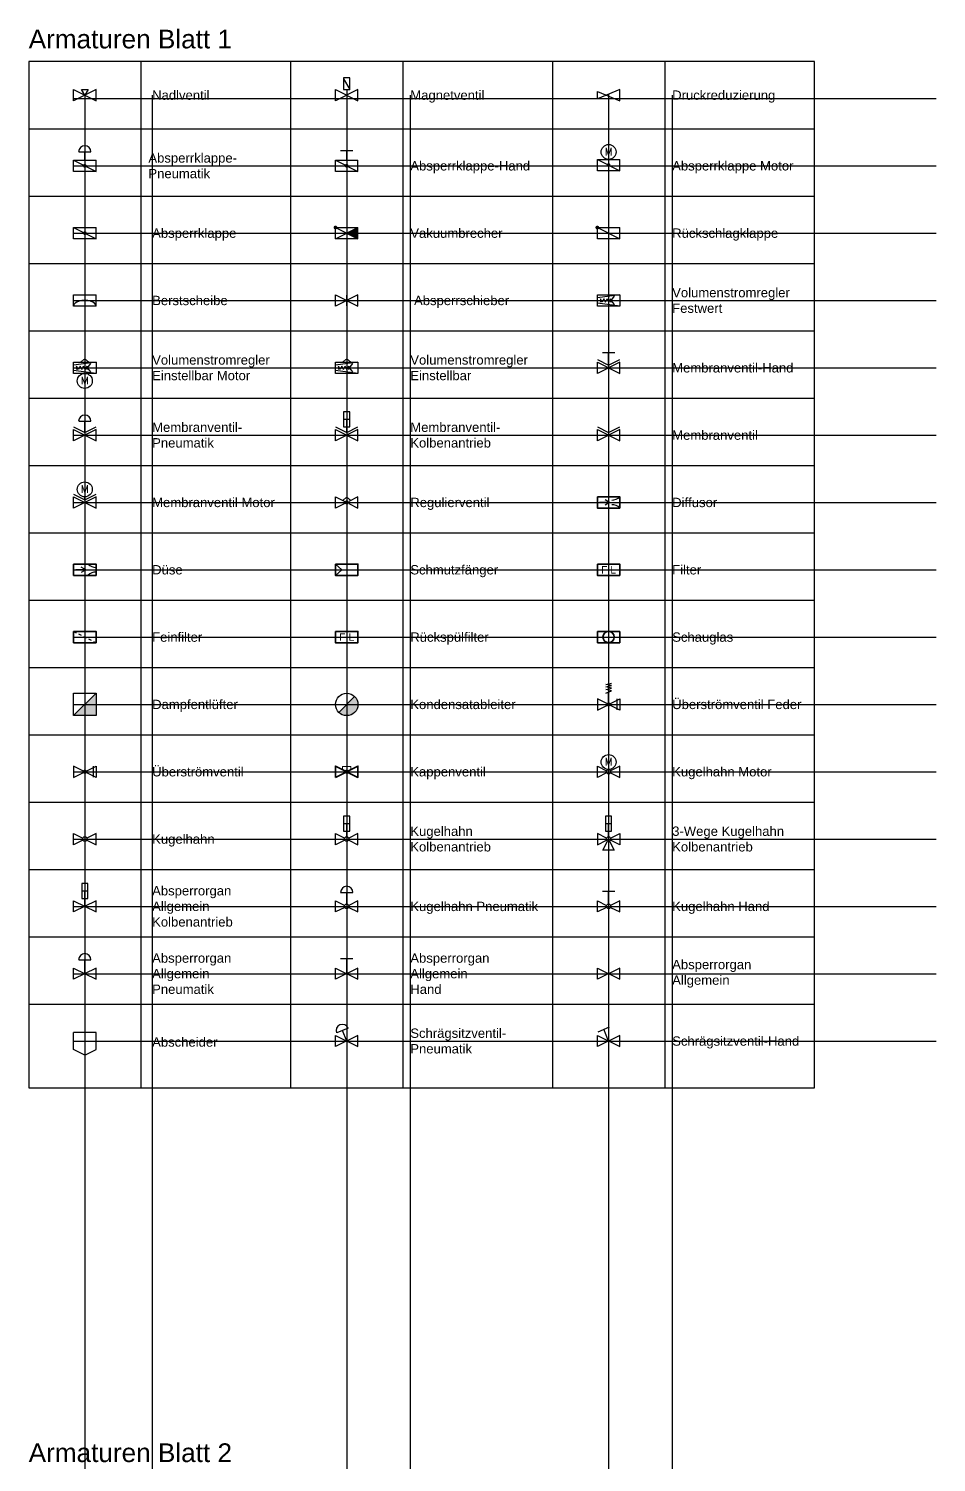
# Model space of a CAD drawing. Header units: millimetres. Extents: x 1662 to 13792, y -32476 to 19478.
# Drawn here: x 1662 to 13792, y 313 to 19478 of the extents above; entities that cross this region are included whole.
import ezdxf
from ezdxf.enums import TextEntityAlignment as Align

# ---------------------------------------------------------------- set-up
doc = ezdxf.new("R2010")
doc.units = ezdxf.units.MM
doc.layers.add('Z_Format', color=7, linetype='Continuous', plot=False)
doc.styles.add('Romans', font='Romans.shx')
doc.styles.get("Standard").update_dxf_attribs({"font": 'arial.ttf'})

# ---------------------------------------------------------------- blocks, each defined once
blk = doc.blocks.new('Absperrklappe')
at = {"color": 7, "linetype": 'Continuous', "lineweight": -3}
for p, q in [((-150, -75), (-150, 75)), ((-150, 75), (150, 75)), ((-150, 75), (150, -75)), ((150, -75), (150, 75)), ((150, -75), (-150, -75))]:
    blk.add_line(p, q, dxfattribs=at)
at = {"color": 7, "linetype": 'Continuous', "lineweight": 15, "const_width": 25}
blk.add_lwpolyline([(-13, 0, 1), (12, 0, 1)], format="xyb", close=True, dxfattribs=at)
blk = doc.blocks.new('Rückschlagklappe')
at = {"color": 7, "linetype": 'Continuous', "lineweight": -3}
for p, q in [((-150, -75), (-150, 75)), ((-150, 75), (150, 75)), ((-150, 75), (150, -75)), ((150, -75), (150, 75)), ((150, -75), (-150, -75))]:
    blk.add_line(p, q, dxfattribs=at)
at = {"color": 7, "linetype": 'Continuous', "lineweight": 15, "const_width": 25}
blk.add_lwpolyline([(-163, 75, 1), (-138, 75, 1)], format="xyb", close=True, dxfattribs=at)
blk = doc.blocks.new('Absperrschieber')
at = {"color": 7, "linetype": 'Continuous', "lineweight": -3}
for p, q in [((-150, -74.999992), (-150, 74.999992)), ((-150, 74.999992), (150, -74.999992)), ((150, 74.999992), (-150, -74.999992)), ((150, -74.999992), (150, 74.999992))]:
    blk.add_line(p, q, dxfattribs=at)
at = {"color": 7, "linetype": 'Continuous', "lineweight": -3, "const_width": 18.086624}
blk.add_lwpolyline([(0, -74.999998), (0, 74.999986)], dxfattribs=at)
blk = doc.blocks.new('Regulierventil')
at = {"color": 7, "linetype": 'Continuous', "lineweight": 15}
for p in [(-56, 28), (56, 28)]:
    blk.add_line(p, (0, 72), dxfattribs=at)
at = {"color": 7, "linetype": 'Continuous', "lineweight": -3}
for points in [[(-27, -13), (-150, -75), (-150, 75), (-27, 13)], [(27, -13), (150, -75), (150, 75), (27, 13)]]:
    blk.add_lwpolyline(points, dxfattribs=at)
at = {"color": 7, "linetype": 'Continuous', "lineweight": -3, "const_width": 28.1}
blk.add_lwpolyline([(-14, 0, 1), (14, 0, 1)], format="xyb", close=True, dxfattribs=at)
blk = doc.blocks.new('Schmutzfänger')
at = {"color": 7, "linetype": 'Continuous', "lineweight": 35}
blk.add_lwpolyline([(-150, 75), (150, 75), (150, -75), (-150, -75)], close=True, dxfattribs=at)
blk.add_lwpolyline([(-150, 75), (-64, 0), (-150, -75)], dxfattribs=at)
blk = doc.blocks.new('Schauglas')
at = {"color": 7, "linetype": 'Continuous', "lineweight": 35}
for p, q in [((-150, -74.999992), (-150, 74.999992)), ((-150, 74.999992), (150, 74.999992)), ((150, 74.999992), (150, -74.999992)), ((150, -74.999992), (-150, -74.999992))]:
    blk.add_line(p, q, dxfattribs=at)
blk.add_circle((0, 0), 74.999992, dxfattribs=at)
blk = doc.blocks.new('Kappenventil')
at = {"color": 7, "linetype": 'Continuous', "lineweight": 15}
for p, q in [((-56, 28), (-56, 72)), ((-56, 72), (56, 72)), ((56, 28), (56, 72))]:
    blk.add_line(p, q, dxfattribs=at)
at = {"color": 7, "linetype": 'Continuous', "lineweight": 35}
blk.add_lwpolyline([(-150, -75), (-150, 75), (150, -75), (150, 75)], close=True, dxfattribs=at)
at = {"color": 7, "linetype": 'Continuous', "lineweight": 35, "const_width": 28.1}
blk.add_lwpolyline([(-14, 0, 1), (14, 0, 1)], format="xyb", close=True, dxfattribs=at)
blk = doc.blocks.new('Rückspülfilter')
blk.add_line((0, -74.999992), (0, -124.999992))
at = {"color": 7, "linetype": 'Continuous', "lineweight": 35}
blk.add_lwpolyline([(-149.999985, 74.999992), (149.999985, 74.999992), (149.999985, -74.999992), (-149.999985, -74.999992)], close=True, dxfattribs=at)
at = {"color": 7}
blk.add_text('FIL', height=100, dxfattribs=at).set_placement((0, 0), align=Align.MIDDLE_CENTER)
blk = doc.blocks.new('Filter')
at = {"color": 7, "linetype": 'Continuous', "lineweight": 35}
blk.add_lwpolyline([(-149.999985, 74.999992), (149.999985, 74.999992), (149.999985, -74.999992), (-149.999985, -74.999992)], close=True, dxfattribs=at)
at = {"color": 7}
blk.add_text('FIL', height=100, dxfattribs=at).set_placement((0, 0), align=Align.MIDDLE_CENTER)
blk = doc.blocks.new('Volumenstromregler Einstellbar')
at = {"color": 7, "linetype": 'Continuous', "lineweight": -3}
for p, q in [((-150, -75), (-150, 75)), ((-150, 75), (150, 75)), ((150, 75), (-150, 37)), ((-86, -23), (-109, 23)), ((-109, 23), (-109, -23)), ((-64, 23), (-86, -23)), ((-41, -23), (-64, 23)), ((-41, -23), (-19, 23)), ((4, -23), (-19, 23)), ((26, 23), (4, -23)), ((26, 23), (26, -23)), ((36, 0), (80, 56)), ((80, -56), (36, 0)), ((150, 75), (150, -75)), ((150, -75), (-150, -37)), ((150, -75), (-150, -75))]:
    blk.add_line(p, q, dxfattribs=at)
at = {"color": 7, "linetype": 'Continuous', "lineweight": 15}
for p in [(-56, 75), (56, 75)]:
    blk.add_line(p, (0, 119), dxfattribs=at)
blk = doc.blocks.new('Volumenstromregler Festwert')
at = {"color": 7, "linetype": 'Continuous', "lineweight": -3}
for p, q in [((-150, -75), (-150, 75)), ((-150, 75), (150, 75)), ((150, 75), (-150, 37)), ((-86, -23), (-109, 23)), ((-109, 23), (-109, -23)), ((-64, 23), (-86, -23)), ((-41, -23), (-64, 23)), ((-41, -23), (-19, 23)), ((4, -23), (-19, 23)), ((26, 23), (4, -23)), ((26, 23), (26, -23)), ((36, 0), (80, 56)), ((80, -56), (36, 0)), ((150, 75), (150, -75)), ((150, -75), (-150, -37)), ((150, -75), (-150, -75))]:
    blk.add_line(p, q, dxfattribs=at)
blk = doc.blocks.new('Druckreduzierung')
at = {"color": 7, "linetype": 'Continuous', "lineweight": -3}
for p, q in [((180, 75), (-120, -50)), ((-120, -50), (-120, 50)), ((-120, 50), (180, -75)), ((180, -75), (180, 75))]:
    blk.add_line(p, q, dxfattribs=at)
blk = doc.blocks.new('Schrägsitzventil-Pneumatik')
for p, q in [((18, 171), (-134, 108)), ((0, 0), (-58, 139))]:
    blk.add_line(p, q)
at = {"color": 7, "linetype": 'Continuous', "lineweight": -3}
blk.add_lwpolyline([(-150, -75), (-150, 75), (150, -75), (150, 75)], close=True, dxfattribs=at)
blk.add_arc((-58, 139), 82.4, 22.5, 202.5)
blk = doc.blocks.new('Membranventil')
at = {"color": 7}
blk.add_lwpolyline([(-149.999985, 109.999992), (0, 35), (149.999985, 109.999992)], dxfattribs=at)
at = {"color": 7, "linetype": 'Continuous', "lineweight": -3}
blk.add_lwpolyline([(-149.999985, -74.999992), (-149.999985, 74.999992), (149.999985, -74.999992), (149.999985, 74.999992)], close=True, dxfattribs=at)
blk = doc.blocks.new('Membranventil-Pneumatik')
for p, q in [((-82, 186), (82, 186)), ((0, 35), (0, 186))]:
    blk.add_line(p, q)
at = {"color": 7}
blk.add_lwpolyline([(-150, 110), (0, 35), (150, 110)], dxfattribs=at)
at = {"color": 7, "linetype": 'Continuous', "lineweight": -3}
blk.add_lwpolyline([(-150, -75), (-150, 75), (150, -75), (150, 75)], close=True, dxfattribs=at)
blk.add_arc((0, 186), 82.4, 0, 180)
blk = doc.blocks.new('Membranventil-Hand')
for p, q in [((-82, 204), (82, 204)), ((0, 35), (0, 204))]:
    blk.add_line(p, q)
at = {"color": 7}
blk.add_lwpolyline([(-150, 110), (0, 35), (150, 110)], dxfattribs=at)
at = {"color": 7, "linetype": 'Continuous', "lineweight": -3}
blk.add_lwpolyline([(-150, -75), (-150, 75), (150, -75), (150, 75)], close=True, dxfattribs=at)
blk = doc.blocks.new('Schrägsitzventil-Hand')
for p, q in [((-141, 125), (11, 188)), ((0, 0), (-65, 157))]:
    blk.add_line(p, q)
at = {"color": 7, "linetype": 'Continuous', "lineweight": -3}
blk.add_lwpolyline([(-150, -75), (-150, 75), (150, -75), (150, 75)], close=True, dxfattribs=at)
blk = doc.blocks.new('Kugelhahn')
at = {"color": 7, "linetype": 'Continuous', "lineweight": -3}
for points in [[(-27, -13), (-150, -75), (-150, 75), (-27, 13)], [(27, -13), (150, -75), (150, 75), (27, 13)]]:
    blk.add_lwpolyline(points, dxfattribs=at)
blk.add_circle((0, 0), 30, dxfattribs=at)
blk = doc.blocks.new('Absperrorgan Allgemein Hand')
for p, q in [((-82, 204), (82, 204)), ((0, 0), (0, 204))]:
    blk.add_line(p, q)
at = {"color": 7, "linetype": 'Continuous', "lineweight": -3}
blk.add_lwpolyline([(-150, -75), (-150, 75), (150, -75), (150, 75)], close=True, dxfattribs=at)
blk = doc.blocks.new('Absperrorgan Allgemein Pneumatik')
for p, q in [((-82, 186), (82, 186)), ((0, 0), (0, 186))]:
    blk.add_line(p, q)
at = {"color": 7, "linetype": 'Continuous', "lineweight": -3}
blk.add_lwpolyline([(-150, -75), (-150, 75), (150, -75), (150, 75)], close=True, dxfattribs=at)
blk.add_arc((0, 186), 82.4, 0, 180)
blk = doc.blocks.new('Absperrklappe-Hand')
for p, q in [((-82, 204), (82, 204)), ((0, 75), (0, 204))]:
    blk.add_line(p, q)
at = {"color": 7, "linetype": 'Continuous', "lineweight": -3}
for p, q in [((-150, -75), (-150, 75)), ((-150, 75), (150, 75)), ((-150, 75), (150, -75)), ((150, -75), (150, 75)), ((150, -75), (-150, -75))]:
    blk.add_line(p, q, dxfattribs=at)
at = {"color": 7, "linetype": 'Continuous', "lineweight": 15, "const_width": 25}
blk.add_lwpolyline([(-13, 0, 1), (12, 0, 1)], format="xyb", close=True, dxfattribs=at)
blk = doc.blocks.new('Absperrklappe-Pneumatik')
at = {"color": 7, "linetype": 'Continuous', "lineweight": -3}
for p, q in [((-150, -75), (-150, 75)), ((-150, 75), (150, 75)), ((-150, 75), (150, -75)), ((150, -75), (150, 75)), ((150, -75), (-150, -75))]:
    blk.add_line(p, q, dxfattribs=at)
for p, q in [((-82, 186), (82, 186)), ((0, 75), (0, 186))]:
    blk.add_line(p, q)
at = {"color": 7, "linetype": 'Continuous', "lineweight": 15, "const_width": 25}
blk.add_lwpolyline([(-13, 0, 1), (12, 0, 1)], format="xyb", close=True, dxfattribs=at)
blk.add_arc((0, 186), 82.4, 0, 180)
blk = doc.blocks.new('Überströmventil')
at = {"color": 7, "linetype": 'Continuous', "lineweight": -3}
blk.add_lwpolyline([(150, 75), (150, -75), (-150, 75), (-150, -75)], close=True, dxfattribs=at)
at = {"color": 7, "linetype": 'Continuous', "lineweight": -3, "const_width": 28.1}
blk.add_lwpolyline([(14, 0, 1), (-14, 0, 1)], format="xyb", close=True, dxfattribs=at)
at = {"color": 7, "linetype": 'Continuous', "lineweight": -3, "const_width": 18.1}
blk.add_lwpolyline([(112, 75), (112, -75)], dxfattribs=at)
blk = doc.blocks.new('Überströmventil Feder')
for p, q in [((-35, 268), (38, 284)), ((38, 251), (-35, 268)), ((-35, 234), (38, 251)), ((38, 217), (-35, 234)), ((-35, 200), (38, 217)), ((38, 183), (-35, 200)), ((-35, 150), (38, 183)), ((0, 0), (0, 166))]:
    blk.add_line(p, q)
at = {"color": 7, "linetype": 'Continuous', "lineweight": -3}
blk.add_lwpolyline([(150, 75), (150, -75), (-150, 75), (-150, -75)], close=True, dxfattribs=at)
at = {"color": 7, "linetype": 'Continuous', "lineweight": -3, "const_width": 28.1}
blk.add_lwpolyline([(14, 0, 1), (-14, 0, 1)], format="xyb", close=True, dxfattribs=at)
at = {"color": 7, "linetype": 'Continuous', "lineweight": -3, "const_width": 18.1}
blk.add_lwpolyline([(112, 75), (112, -75)], dxfattribs=at)
blk = doc.blocks.new('Kondensatableiter')
at = {"linetype": 'Continuous', "lineweight": -3}
blk.add_hatch(color=7, dxfattribs=at).paths.add_polyline_path([(-106, -106, 0.668179), (150, 0, 0.198912), (106, 106)])
at = {"color": 7, "linetype": 'Continuous', "lineweight": -3}
blk.add_line((106, 106), (-106, -106), dxfattribs=at)
blk.add_circle((0, 0), 150, dxfattribs=at)
blk = doc.blocks.new('Kugelhahn Pneumatik')
for p, q in [((-82, 186), (82, 186)), ((0, 30), (0, 186))]:
    blk.add_line(p, q)
at = {"color": 7, "linetype": 'Continuous', "lineweight": -3}
for points in [[(-27, -13), (-150, -75), (-150, 75), (-27, 13)], [(27, -13), (150, -75), (150, 75), (27, 13)]]:
    blk.add_lwpolyline(points, dxfattribs=at)
blk.add_circle((0, 0), 30, dxfattribs=at)
blk.add_arc((0, 186), 82.4, 0, 180)
blk = doc.blocks.new('Kugelhahn Hand')
for p, q in [((-82, 204), (82, 204)), ((0, 30), (0, 204))]:
    blk.add_line(p, q)
at = {"color": 7, "linetype": 'Continuous', "lineweight": -3}
for points in [[(-27, -13), (-150, -75), (-150, 75), (-27, 13)], [(27, -13), (150, -75), (150, 75), (27, 13)]]:
    blk.add_lwpolyline(points, dxfattribs=at)
blk.add_circle((0, 0), 30, dxfattribs=at)
blk = doc.blocks.new('Absperrklappe Motor')
at = {"color": 7, "linetype": 'Continuous', "lineweight": -3}
for p, q in [((-150, -75), (-150, 75)), ((-150, 75), (150, 75)), ((-150, 75), (150, -75)), ((150, -75), (150, 75)), ((150, -75), (-150, -75))]:
    blk.add_line(p, q, dxfattribs=at)
at = {"color": 7, "linetype": 'Continuous', "lineweight": 15, "const_width": 25}
blk.add_lwpolyline([(-13, 0, 1), (12, 0, 1)], format="xyb", close=True, dxfattribs=at)
blk.add_circle((0, 175), 100)
at = {"color": 240, "style": 'Romans'}
blk.add_text('M', height=100, dxfattribs=at).set_placement((0, 130), align=Align.CENTER)
blk = doc.blocks.new('Kugelhahn Motor')
blk.add_circle((0, 130), 100)
blk.add_blockref('Kugelhahn', (0, 0))
at = {"color": 240, "style": 'Romans'}
blk.add_text('M', height=100, dxfattribs=at).set_placement((0, 85), align=Align.CENTER)
blk = doc.blocks.new('Absperrorgan Allgemein')
at = {"color": 7, "linetype": 'Continuous', "lineweight": -3}
blk.add_lwpolyline([(-149.999985, -74.999992), (-149.999985, 74.999992), (149.999985, -74.999992), (149.999985, 74.999992)], close=True, dxfattribs=at)
blk = doc.blocks.new('Membranventil Motor')
blk.add_line((0, 35), (0, 75))
at = {"color": 7}
blk.add_lwpolyline([(-150, 110), (0, 35), (150, 110)], dxfattribs=at)
at = {"color": 7, "linetype": 'Continuous', "lineweight": -3}
blk.add_lwpolyline([(-150, -75), (-150, 75), (150, -75), (150, 75)], close=True, dxfattribs=at)
blk.add_circle((0, 175), 100)
at = {"color": 240, "style": 'Romans'}
blk.add_text('M', height=100, dxfattribs=at).set_placement((0, 130), align=Align.CENTER)
blk = doc.blocks.new('Volumenstromregler Einstellbar Motor')
at = {"color": 7, "linetype": 'Continuous', "lineweight": -3}
for p, q in [((-150, -75), (-150, 75)), ((-150, 75), (150, 75)), ((150, 75), (-150, 37)), ((-86, -23), (-109, 23)), ((-109, 23), (-109, -23)), ((-64, 23), (-86, -23)), ((-41, -23), (-64, 23)), ((-41, -23), (-19, 23)), ((4, -23), (-19, 23)), ((26, 23), (4, -23)), ((26, 23), (26, -23)), ((36, 0), (80, 56)), ((80, -56), (36, 0)), ((150, 75), (150, -75)), ((150, -75), (-150, -37)), ((150, -75), (-150, -75))]:
    blk.add_line(p, q, dxfattribs=at)
at = {"color": 7, "linetype": 'Continuous', "lineweight": 15}
for p in [(-56, 75), (56, 75)]:
    blk.add_line(p, (0, 119), dxfattribs=at)
blk.add_circle((0, -175), 100)
at = {"color": 240, "style": 'Romans'}
blk.add_text('M', height=100, dxfattribs=at).set_placement((0, -220), align=Align.CENTER)
blk = doc.blocks.new('Abscheider')
at = {"color": 7, "linetype": 'Continuous', "lineweight": -3}
for p, q in [((149.999985, 149.999985), (-149.999985, 149.999985)), ((-149.999985, -74.999992), (-149.999985, 149.999985)), ((0, 149.999985), (0, -50.000015)), ((149.999985, -74.999992), (149.999985, 149.999985))]:
    blk.add_line(p, q, dxfattribs=at)
for q in [(-149.999985, -74.999992), (149.999985, -74.999992)]:
    blk.add_line((0, -149.999985), q)
blk = doc.blocks.new('Feinfilter')
for p, q in [((-150, 75), (-117, 58)), ((-83, 42), (-50, 25)), ((-17, 8), (17, -8)), ((50, -25), (83, -42)), ((117, -58), (150, -75))]:
    blk.add_line(p, q)
at = {"color": 7, "linetype": 'Continuous', "lineweight": 35}
blk.add_lwpolyline([(-150, 75), (150, 75), (150, -75), (-150, -75)], close=True, dxfattribs=at)
blk = doc.blocks.new('Berstscheibe')
at = {"color": 7, "linetype": 'Continuous', "lineweight": -3}
for p, q in [((-149.999985, -74.999992), (-149.999985, 74.999992)), ((-149.999985, 74.999992), (149.999985, 74.999992)), ((149.999985, -74.999992), (149.999985, 74.999992)), ((149.999985, -74.999992), (-149.999985, -74.999992))]:
    blk.add_line(p, q, dxfattribs=at)
blk.add_ellipse((0, -74.999992), major_axis=(-149.999985, 0), ratio=0.4999999967, start_param=3.1415926536, end_param=6.2831853072)
blk = doc.blocks.new('Kugelhahn Kolbenantrieb')
for p, q in [((41, 305), (-41, 305)), ((-41, 305), (-41, 105)), ((41, 205), (-41, 205)), ((0, 30), (0, 205)), ((41, 105), (41, 305)), ((-41, 105), (41, 105))]:
    blk.add_line(p, q)
blk.add_blockref('Kugelhahn', (0, 0))
blk = doc.blocks.new('3-Wege Kugelhahn Kolbenantrieb')
for p, q in [((41, 305), (-41, 305)), ((-41, 305), (-41, 105)), ((41, 205), (-41, 205)), ((0, 30), (0, 205)), ((41, 105), (41, 305)), ((-41, 105), (41, 105))]:
    blk.add_line(p, q)
at = {"color": 7, "linetype": 'Continuous'}
for points in [[(-27, 13), (-150, 75), (-150, -75), (-27, -13)], [(27, 13), (150, 75)], [(150, 75), (150, -75), (27, -13)], [(13, -27), (75, -150), (-75, -150), (-13, -27)]]:
    blk.add_lwpolyline(points, dxfattribs=at)
blk.add_circle((0, 0), 30, dxfattribs=at)
blk = doc.blocks.new('Membranventil-Kolbenantrieb')
for p, q in [((41, 310), (-41, 310)), ((-41, 310), (-41, 110)), ((41, 210), (-41, 210)), ((0, 35), (0, 210)), ((41, 110), (41, 310)), ((-41, 110), (41, 110))]:
    blk.add_line(p, q)
at = {"color": 7}
blk.add_lwpolyline([(-150, 110), (0, 35), (150, 110)], dxfattribs=at)
at = {"color": 7, "linetype": 'Continuous'}
blk.add_lwpolyline([(-150, -75), (-150, 75), (150, -75), (150, 75)], close=True, dxfattribs=at)
blk = doc.blocks.new('Nadelventil')
at = {"color": 7, "linetype": 'Continuous'}
for p, q in [((-150, -75), (-150, 75)), ((-150, 75), (150, -75)), ((150, 75), (-150, -75)), ((-45, 75), (45, 75)), ((0, 0), (-45, 75)), ((45, 75), (0, 0)), ((150, -75), (150, 75))]:
    blk.add_line(p, q, dxfattribs=at)
blk = doc.blocks.new('Magnetventil')
at = {"color": 7, "linetype": 'Continuous'}
for p, q in [((41, 230), (-41, 230)), ((-41, 230), (-41, 75)), ((-41, 218), (41, 75)), ((41, 75), (41, 230)), ((-41, 75), (41, 75))]:
    blk.add_line(p, q, dxfattribs=at)
at = {"color": 7, "linetype": 'Continuous', "lineweight": -3}
for p, q in [((-150, -75), (-150, 75)), ((-150, 75), (150, -75)), ((150, 75), (-150, -75)), ((150, -75), (150, 75))]:
    blk.add_line(p, q, dxfattribs=at)
blk.add_line((0, 75), (0, 0))
blk = doc.blocks.new('Diffusor')
for q in [(-47, 35), (-121, 0), (-47, -35)]:
    blk.add_line((14, 0), q)
at = {"color": 7, "linetype": 'Continuous', "lineweight": 35}
blk.add_lwpolyline([(-150, 75), (150, 75), (150, -75), (-150, -75)], close=True, dxfattribs=at)
for centre, start, end in [((35, 201), 272.5576, 312.2044), ((35, -201), 47.7956, 87.4424)]:
    blk.add_arc(centre, 171, start, end)
blk = doc.blocks.new('Düse')
for q in [(-121, 0), (-47, 35), (-47, -35)]:
    blk.add_line((14, 0), q)
at = {"color": 7, "linetype": 'Continuous', "lineweight": 35}
blk.add_lwpolyline([(-150, 75), (150, 75), (150, -75), (-150, -75)], close=True, dxfattribs=at)
for centre, start, end in [((158, 201), 227.7956, 267.4424), ((158, -201), 92.5576, 132.2044)]:
    blk.add_arc(centre, 171, start, end)
blk = doc.blocks.new('Vakuumbrecher')
at = {"linetype": 'Continuous'}
h = blk.add_hatch(color=7, dxfattribs=at)
h.dxf.hatch_style = 1
h.paths.add_polyline_path([(150, 75), (0, 0), (150, -75)])
at = {"color": 7, "linetype": 'Continuous'}
for p, q in [((-150, -75), (-150, 75)), ((-150, 75), (150, 75)), ((-150, 75), (150, -75)), ((-150, -75), (150, 75)), ((150, -75), (150, 75)), ((150, -75), (-150, -75))]:
    blk.add_line(p, q, dxfattribs=at)
at = {"color": 7, "linetype": 'Continuous', "const_width": 25}
blk.add_lwpolyline([(-163, 75, 1), (-138, 75, 1)], format="xyb", close=True, dxfattribs=at)
blk = doc.blocks.new('Absperrorgan Allgemein Kolbenantrieb')
for p, q in [((41, 305), (-41, 305)), ((-41, 305), (-41, 105)), ((41, 205), (-41, 205)), ((0, 0), (0, 205)), ((41, 105), (41, 305)), ((-41, 105), (41, 105))]:
    blk.add_line(p, q)
at = {"color": 7, "linetype": 'Continuous', "lineweight": -3}
blk.add_lwpolyline([(-150, -75), (-150, 75), (150, -75), (150, 75)], close=True, dxfattribs=at)
blk = doc.blocks.new('Dampfentlüfter')
at = {"linetype": 'Continuous'}
h = blk.add_hatch(color=256, dxfattribs=at)
h.dxf.hatch_style = 1
h.paths.add_polyline_path([(150, 150), (-150, -150), (150, -150)])
at = {"linetype": 'Continuous', "lineweight": -3}
blk.add_line((150, 150), (-150, -150), dxfattribs=at)
at = {"linetype": 'Continuous'}
blk.add_lwpolyline([(-150, 150), (150, 150), (150, -150), (-150, -150)], close=True, dxfattribs=at)

msp = doc.modelspace()

# ---------------------------------------------------------------- linework, layer by layer
for p, q in [((3162, 19040), (3162, 5320)), ((6662, 19040), (6662, 5320)), ((10162, 19040), (10162, 5320))]:
    msp.add_line(p, q)
for points in [[(1662, 19040), (1662, 5320), (12162, 5320), (12162, 19040), (1662, 19040)], [(5162, 19040), (5162, 5320)], [(8662, 19040), (8662, 5320)], [(1662, 18140), (12162, 18140)], [(1662, 17240), (12162, 17240)], [(1662, 16340), (12162, 16340)], [(1662, 15440), (12162, 15440)], [(1662, 14540), (12162, 14540)], [(1662, 13640), (12162, 13640)], [(1662, 12740), (12162, 12740)], [(1662, 11840), (12162, 11840)], [(1662, 10940), (12162, 10940)], [(1662, 10040), (12162, 10040)], [(1662, 9140), (12162, 9140)], [(1662, 8240), (12162, 8240)], [(1662, 7340), (12162, 7340)], [(1662, 6440), (12162, 6440)]]:
    msp.add_lwpolyline(points)
at = {"layer": 'Z_Format', "color": 3}
for p, q in [((2262, 18545), (13792, 18545)), ((2262, 17645), (13792, 17645)), ((2262, 16745), (13792, 16745)), ((2262, 15845), (13792, 15845)), ((2262, 14945), (13792, 14945)), ((2262, 14045), (13792, 14045)), ((2262, 13145), (13792, 13145)), ((2262, 12245), (13792, 12245)), ((2262, 11345), (13792, 11345)), ((2262, 10445), (13792, 10445)), ((2262, 9545), (13792, 9545)), ((2262, 8645), (13792, 8645)), ((2262, 7745), (13792, 7745)), ((2262, 6845), (13792, 6845)), ((2262, 5945), (13792, 5945))]:
    msp.add_line(p, q, dxfattribs=at)
for p in [(2412, 18590), (5912, 18590), (9412, 18603)]:
    msp.add_ray(p, (0, -1), dxfattribs=at)
at = {"layer": 'Z_Format', "color": 1}
for p in [(3312, 18590), (6762, 18590), (10262, 18590)]:
    msp.add_ray(p, (0, -1), dxfattribs=at)

# ---------------------------------------------------------------- block references
for name, p in [('Magnetventil', (5912, 18590)), ('Nadelventil', (2412, 18590)), ('Druckreduzierung', (9382, 18590)), ('Absperrklappe-Pneumatik', (2412, 17645)), ('Absperrklappe-Hand', (5912, 17645)), ('Absperrklappe Motor', (9413, 17655)), ('Absperrklappe', (2413, 16745)), ('Vakuumbrecher', (5912, 16745)), ('Rückschlagklappe', (9412, 16745)), ('Berstscheibe', (2412, 15845)), ('Absperrschieber', (5912, 15845)), ('Volumenstromregler Festwert', (9412, 15845)), ('Membranventil-Hand', (9412, 14945)), ('Volumenstromregler Einstellbar Motor', (2412, 14945)), ('Volumenstromregler Einstellbar', (5912, 14945)), ('Membranventil-Pneumatik', (2412, 14045)), ('Membranventil-Kolbenantrieb', (5912, 14045)), ('Membranventil', (9412, 14045)), ('Membranventil Motor', (2412, 13145)), ('Regulierventil', (5912, 13145)), ('Diffusor', (9412, 13145)), ('Düse', (2412, 12245)), ('Schmutzfänger', (5912, 12245)), ('Filter', (9412, 12245)), ('Feinfilter', (2412, 11345)), ('Rückspülfilter', (5912, 11345)), ('Schauglas', (9412, 11345)), ('Dampfentlüfter', (2412, 10445)), ('Kondensatableiter', (5912, 10445)), ('Überströmventil Feder', (9412, 10445)), ('Kugelhahn Motor', (9412, 9545)), ('Überströmventil', (2412, 9545)), ('Kappenventil', (5912, 9545)), ('Kugelhahn Kolbenantrieb', (5912, 8645, -11810)), ('3-Wege Kugelhahn Kolbenantrieb', (9412, 8645)), ('Kugelhahn', (2412, 8645)), ('Absperrorgan Allgemein Kolbenantrieb', (2412, 7745)), ('Kugelhahn Pneumatik', (5912, 7745)), ('Kugelhahn Hand', (9412, 7745)), ('Absperrorgan Allgemein Pneumatik', (2412, 6845)), ('Absperrorgan Allgemein Hand', (5912, 6845)), ('Absperrorgan Allgemein', (9412, 6845)), ('Schrägsitzventil-Pneumatik', (5912, 5945)), ('Schrägsitzventil-Hand', (9412, 5945)), ('Abscheider', (2412, 5908))]:
    msp.add_blockref(name, p)

# ---------------------------------------------------------------- texts
at = {"color": 7}
for s, p in [('Nadlventil', (3312, 18590)), ('Magnetventil', (6762, 18590)), ('Druckreduzierung', (10262, 18590)), ('Absperrklappe-Hand', (6762, 17645)), ('Absperrklappe Motor ', (10262, 17645)), ('Absperrklappe ', (3312, 16745)), ('Vakuumbrecher', (6762, 16745)), ('Rückschlagklappe', (10262, 16745)), ('Berstscheibe', (3312, 15845)), ('Absperrschieber ', (6812, 15845)), ('Membranventil-Hand', (10262, 14945)), ('Membranventil', (10262, 14045)), ('Membranventil Motor', (3312, 13145)), ('Regulierventil', (6762, 13145)), ('Diffusor', (10262, 13145)), ('Düse', (3312, 12245)), ('Schmutzfänger', (6762, 12245)), ('Filter', (10262, 12245)), ('Feinfilter', (3312, 11345)), ('Rückspülfilter', (6762, 11345)), ('Schauglas', (10262, 11345)), ('Dampfentlüfter', (3312, 10445)), ('Kondensatableiter ', (6762, 10445)), ('Überströmventil Feder', (10262, 10445)), ('Überströmventil', (3312, 9545)), ('Kappenventil', (6762, 9545)), ('Kugelhahn Motor', (10262, 9545)), ('Kugelhahn', (3312, 8645)), ('Kugelhahn Pneumatik', (6762, 7745)), ('Kugelhahn Hand', (10262, 7745)), ('Abscheider', (3312, 5932)), ('Schrägsitzventil-Hand', (10262, 5945))]:
    msp.add_text(s, height=125, dxfattribs=at).set_placement(p, align=Align.MIDDLE_LEFT)
at = {"char_height": 250, "attachment_point": 4}
for s, insert in [('Armaturen Blatt 1', (1662, 19338)), ('Armaturen Blatt 2', (1662, 440))]:
    msp.add_mtext_dynamic_manual_height_columns(s, width=4100.87, gutter_width=12.5, heights=[0], dxfattribs=dict(at, insert=insert))
at = {"color": 7, "char_height": 125, "attachment_point": 4}
for s, insert, width in [('Absperrklappe-\\PPneumatik', (3262, 17645), 2009.46), ('Volumenstromregler \\PFestwert', (10262, 15845), 2290.25), ('Volumenstromregler \\PEinstellbar Motor', (3312, 14945), 2933.32), ('Volumenstromregler \\PEinstellbar', (6762, 14945), 2438.44), ('Membranventil-\\PPneumatik', (3312, 14045), 2028.39), ('Membranventil-\\PKolbenantrieb', (6762, 14045), 2281.04), ('Kugelhahn \\PKolbenantrieb', (6762, 8645), 1961.29), ('3-Wege Kugelhahn \\PKolbenantrieb', (10262, 8645), 2621.25), ('Absperrorgan \\PAllgemein \\PKolbenantrieb', (3312, 7745), 2999.83), ('Absperrorgan \\PAllgemein \\PPneumatik', (3312, 6845), 2747.19), ('Absperrorgan \\PAllgemein \\PHand', (6762, 6845), 2339.61), ('Absperrorgan \\PAllgemein', (10262, 6845), 1873.64), ('Schrägsitzventil-\\PPneumatik', (6762, 5945), 2106.07)]:
    msp.add_mtext(s, dxfattribs=dict(at, insert=insert, width=width))

doc.saveas('drawing.dxf')
